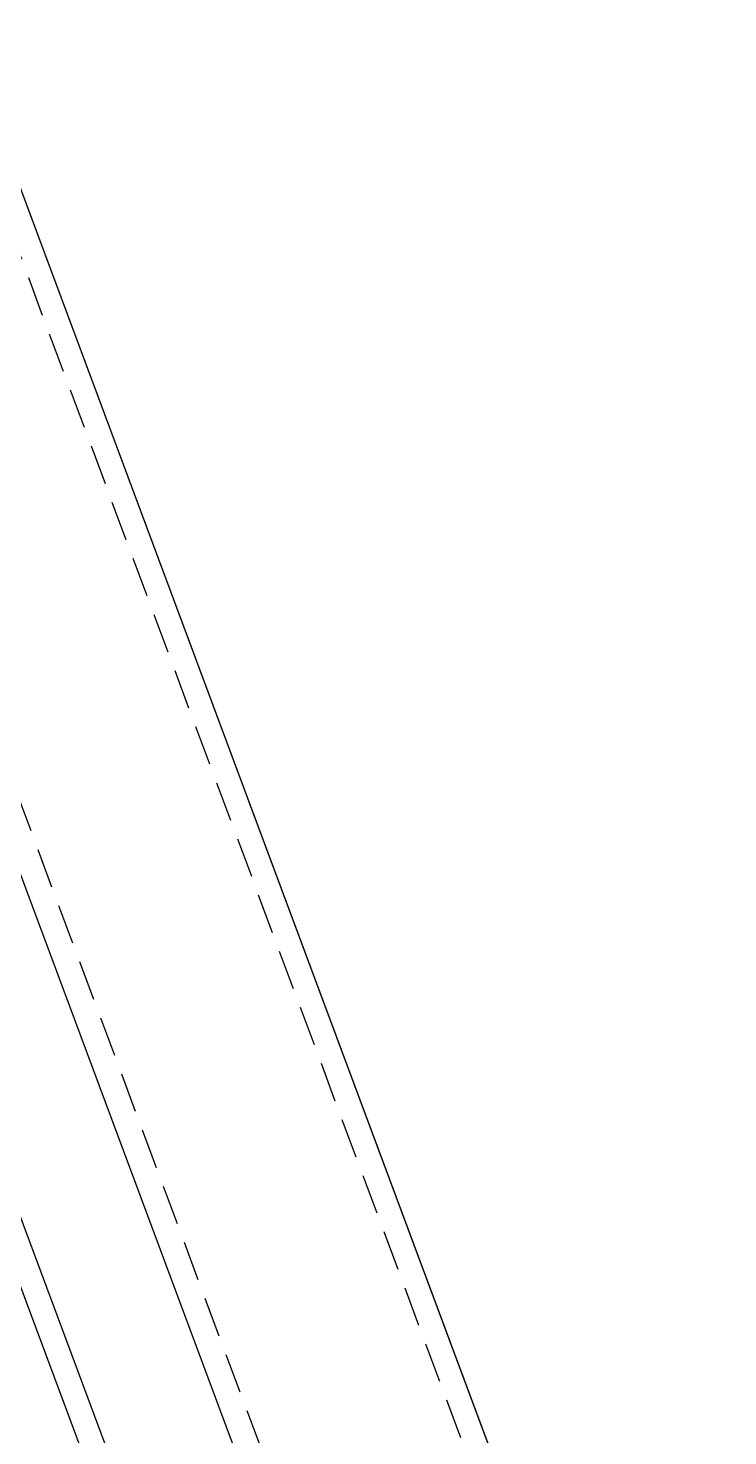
# Model space of a CAD drawing. Extents: x 12199666 to 24617114, y 1197707 to 2548648.
# Drawn here: x 12315376.3 to 12315463.9, y 1286874.7 to 1287051 of the extents above; entities that cross this region are included whole.
import ezdxf

# ---------------------------------------------------------------- set-up
doc = ezdxf.new("R2010")
doc.units = 0
doc.header["$LTSCALE"] = 10
doc.header["$MEASUREMENT"] = 0
doc.linetypes.add('TX-PLAN-T1-F11$0$DASHED', pattern=[0.75, 0.5, -0.25])
doc.layers.add('TX-PLAN-T1-F11$0$_EDO-ALUMINIUM-SECTION', color=90, linetype='Continuous', lineweight=30)
doc.layers.add('TX-PLAN-T1-F11$0$幕墙线', color=114, linetype='Continuous', lineweight=30)
doc.layers.add('TX-PLAN-T1-F11$0$F-Alum', color=4, linetype='Continuous')
doc.layers.add('TX-PLAN-T1-F11$0$F-dashed line', color=8, linetype='TX-PLAN-T1-F11$0$DASHED')

# ---------------------------------------------------------------- blocks, each defined once
blk = doc.blocks.new('TX-PLAN-T1-F11$0$TY001')
at = {"layer": 'TX-PLAN-T1-F11$0$F-Alum', "flags": 128}
for points in [[(53.01061472645961, -31.80457267696329), (390.065040307818, -615.223651404347)], [(27.04169836640358, -46.80740425240947), (364.0961239619646, -630.2264829897904)]]:
    blk.add_lwpolyline(points, dxfattribs=at)
at = {"layer": 'TX-PLAN-T1-F11$0$F-Alum'}
blk.add_lwpolyline([(309.3460307866335, -439.5040731506597), (405.3548687912989, -605.6890643946535), (437.1462707237806, -587.3224317001004), (438.6470144910272, -589.9200927575439), (435.1871296027675, -591.9189461415081), (435.1871296027675, -591.9189461415081), (404.2579426011071, -609.7874283735582), (306.4801450439263, -440.5405095017923, -0.1317235220179792), (306.3460307864007, -440.0402676794038), (306.3460307864007, -376.5853972057666), (335.2009771130979, -359.9152406854846), (336.701702574268, -362.5128979166475), (309.3460307866335, -378.3168895531417), (309.3460307866335, -439.5040731506597)], format="xyb", dxfattribs=at)
at = {"layer": 'TX-PLAN-T1-F11$0$F-dashed line', "flags": 128}
for points in [[(50.2786876456812, -33.38286887168942), (387.3331132275052, -616.8019476004993)], [(29.57848780532368, -45.34184349645511), (366.632913393667, -628.760922236208)]]:
    blk.add_lwpolyline(points, dxfattribs=at)
blk = doc.blocks.new('TX-PLAN-T1-F11$0$A$C21521A5F')
at = {"rotation": 90}
blk.add_blockref('TX-PLAN-T1-F11$0$TY001', (388.7170751225203, 6260.219757124782, 0.0004146164392175001), dxfattribs=at)
blk = doc.blocks.new('TX-PLAN-T1-F11$0$标准层幕墙0118')
at = {"color": 3, "rotation": 90}
blk.add_blockref('TX-PLAN-T1-F11$0$A$C21521A5F', (22760.21984725795, 37461.28223098579, -0.0004146164392191675), dxfattribs=at)
blk = doc.blocks.new('TX-PLAN-T1-F11')
at = {"layer": 'TX-PLAN-T1-F11$0$幕墙线'}
blk.add_lwpolyline([(12314143.23506852, 1286617.555852924), (12315360.28892438, 1287071.136809994), (12315622.33210448, 1286368.012353254), (12316839.38745036, 1286821.589312212), (12317101.42904289, 1286118.468817232), (12318318.48299628, 1286572.049810653), (12318580.52617639, 1285868.925353914), (12319797.58152227, 1286322.502312872), (12320059.62321234, 1285619.381854244), (12321276.67855823, 1286072.958813201), (12321538.7202483, 1285369.838354573), (12322755.77559418, 1285823.415313531), (12323017.81728425, 1285120.294854903), (12324234.87114011, 1285573.875811972), (12324496.91432021, 1284870.751355233), (12325713.80024249, 1285324.26972616), (12325976.01129324, 1284621.208024403), (12327001.72363666, 1285077.528035815), (12327325.77158798, 1284349.136048415), (12328427.55895529, 1284564.291477787), (12328580.66970387, 1283780.228119711), (12329700.54685304, 1283702.110053292), (12329644.955806, 1282905.173489752)], dxfattribs=at)
at = {"layer": 'TX-PLAN-T1-F11$0$_EDO-ALUMINIUM-SECTION', "rotation": 350.4236156863823}
blk.add_blockref('TX-PLAN-T1-F11$0$标准层幕墙0118', (12293055.45042718, 1251790.443008234), dxfattribs=at)

msp = doc.modelspace()

# ---------------------------------------------------------------- block references
msp.add_blockref('TX-PLAN-T1-F11', (0, 0))

doc.saveas('drawing.dxf')
